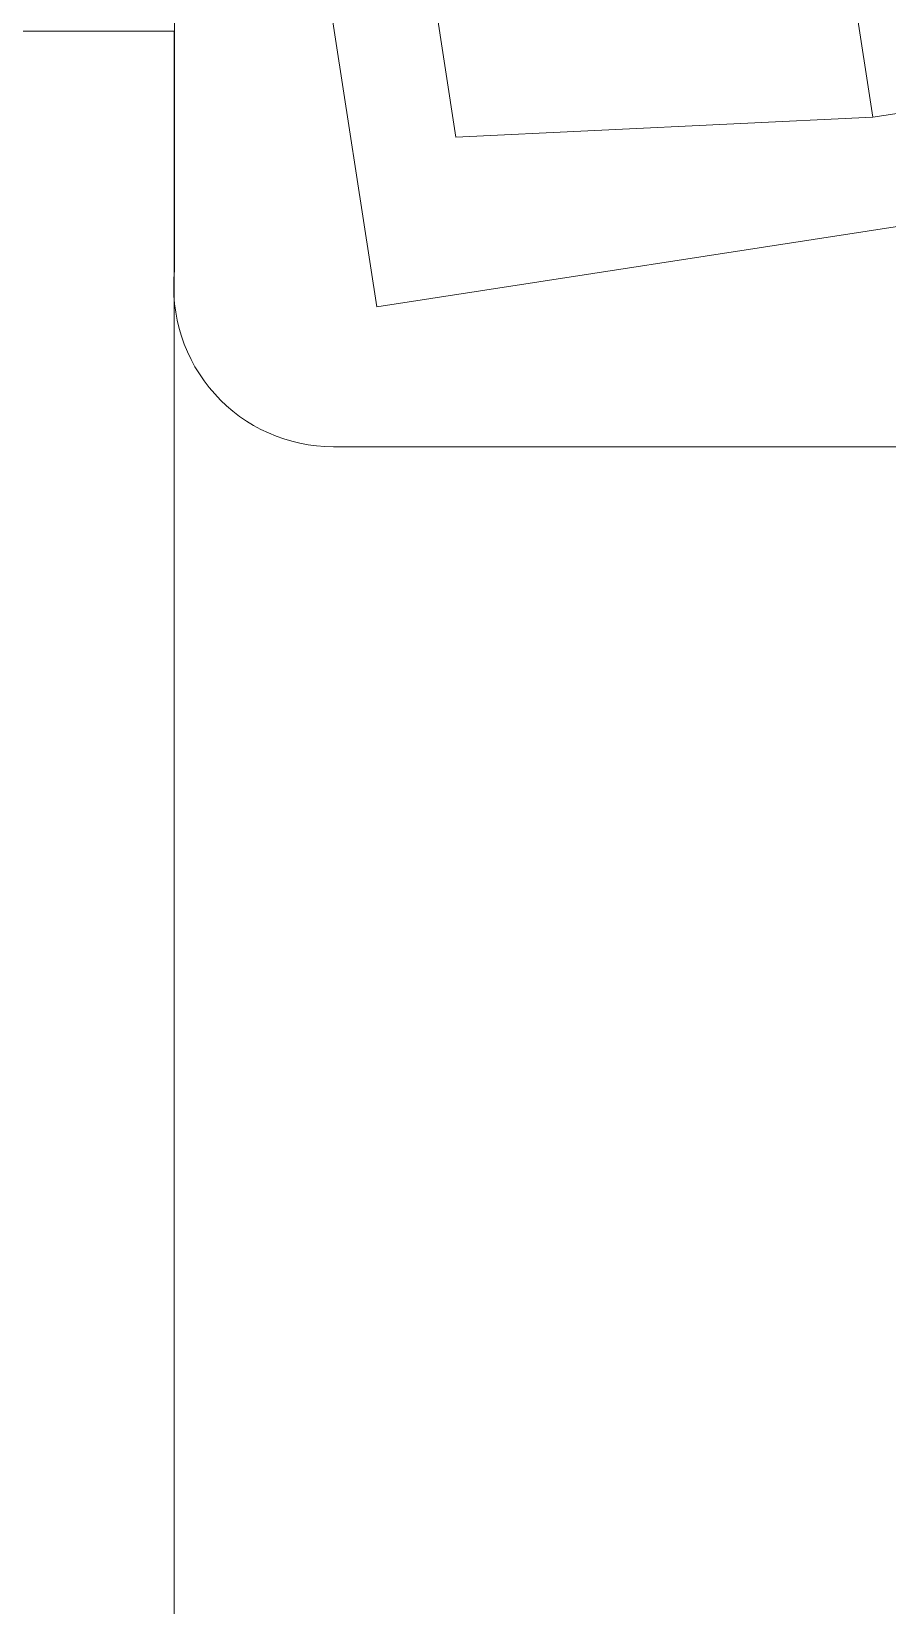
# Model space of a CAD drawing. Header units: millimetres. Extents: x 53645 to 137188, y 78097 to 135533.
# Drawn here: x 113371 to 113859, y 110962 to 111859 of the extents above; entities that cross this region are included whole.
import ezdxf

# ---------------------------------------------------------------- set-up
doc = ezdxf.new("R2010")
doc.units = ezdxf.units.MM
doc.layers.add('doors_windows', color=4, linetype='Continuous', lineweight=5)
doc.layers.add('furniture', color=36, linetype='Continuous', lineweight=0)

# ---------------------------------------------------------------- blocks, each defined once
blk = doc.blocks.new('table 042')
at = {"color": 0, "lineweight": 13}
for p, q in [((0, 637), (0, -637)), ((90.49, -737.62), (635.49, -737.62))]:
    blk.add_line(p, q, dxfattribs=at)
at = {"color": 0, "lineweight": 0}
for p, q in [((115.26, -657.85), (38.95, -163.2)), ((341.19, -181.03), (398.07, -549.77)), ((160.42, -561.11), (111.17, -241.84)), ((478.8, -537.32), (398.07, -549.77)), ((398.07, -549.77), (160.42, -561.11)), ((519.97, -595.42), (115.26, -657.85))]:
    blk.add_line(p, q, dxfattribs=at)
at = {"color": 0, "lineweight": 13}
blk.add_arc((90.49, -646.62), 91, 173.93135, 270, dxfattribs=at)

msp = doc.modelspace()

# ---------------------------------------------------------------- linework, layer by layer
at = {"layer": 'doors_windows', "lineweight": 20, "ltscale": 50}
msp.add_lwpolyline([(113452.3, 111859), (113102.3, 111859), (113102.3, 110259), (113452.3, 110259)], close=True, dxfattribs=at)

# ---------------------------------------------------------------- block references
at = {"layer": 'furniture'}
msp.add_blockref('table 042', (113452.67, 112359.79), dxfattribs=at)

doc.saveas('drawing.dxf')
